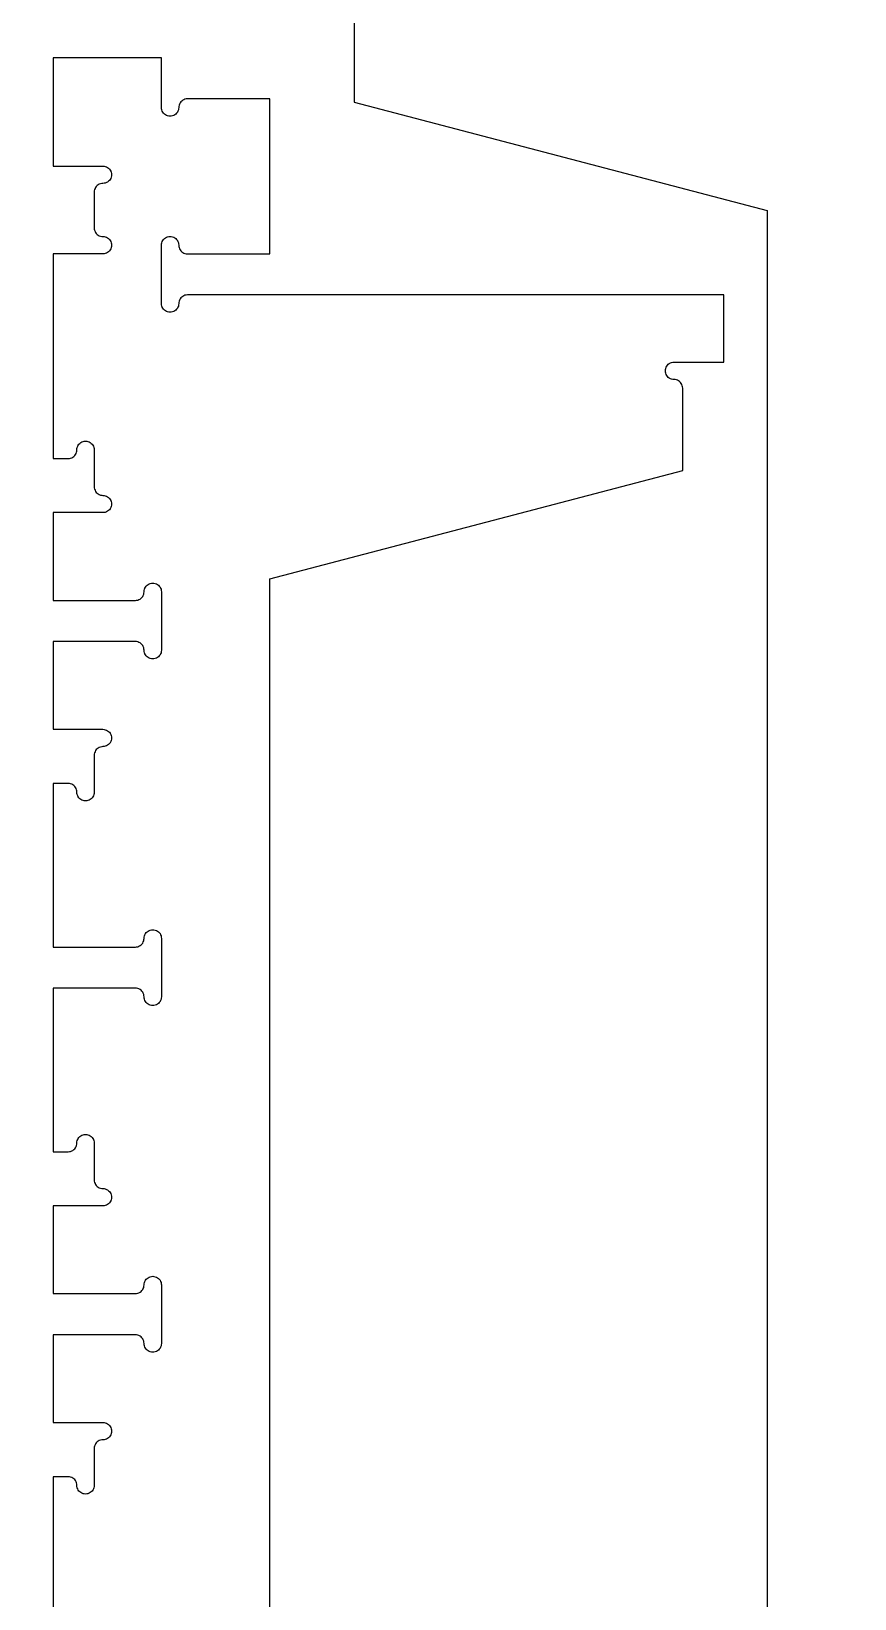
# Model space of a CAD drawing. Header units: inches. Extents: x 1367 to 1651, y -1653 to -1438.
# Drawn here: x 1542.55 to 1557.5, y -1604.54 to -1576.05 of the extents above; entities that cross this region are included whole.
import ezdxf

# ---------------------------------------------------------------- set-up
doc = ezdxf.new("R2010")
doc.units = ezdxf.units.IN
doc.header["$MEASUREMENT"] = 0
doc.linetypes.add('Solid', pattern=[0])
doc.layers.add('000_NOTES', color=6, linetype='Continuous')
doc.layers.add('CUT_THRU', color=7, linetype='Continuous')

msp = doc.modelspace()

# ---------------------------------------------------------------- linework, layer by layer
at = {"linetype": 'Solid', "lineweight": 5}
for points in [[(1548.416, -1575.843, 0), (1548.416, -1577.339, 0), (1555.916, -1579.307, 0), (1555.916, -1631.236, 0)], [(1546.881, -1637.929, 0), (1546.881, -1586, 0), (1554.381, -1584.032, 0), (1554.381, -1582.536, 0), (1554.379, -1582.513, 0), (1554.374, -1582.491, 0), (1554.366, -1582.47, 0), (1554.356, -1582.45, 0), (1554.342, -1582.432, 0), (1554.326, -1582.417, 0), (1554.308, -1582.403, 0), (1554.288, -1582.392, 0), (1554.267, -1582.384, 0), (1554.245, -1582.38, 0), (1554.223, -1582.378, 0), (1554.201, -1582.376, 0), (1554.179, -1582.372, 0), (1554.158, -1582.364, 0), (1554.138, -1582.353, 0), (1554.12, -1582.34, 0), (1554.104, -1582.324, 0), (1554.091, -1582.306, 0), (1554.08, -1582.286, 0), (1554.072, -1582.265, 0), (1554.067, -1582.243, 0), (1554.066, -1582.221, 0), (1554.067, -1582.198, 0), (1554.072, -1582.176, 0), (1554.08, -1582.155, 0), (1554.091, -1582.135, 0), (1554.104, -1582.117, 0), (1554.12, -1582.102, 0), (1554.138, -1582.088, 0), (1554.158, -1582.077, 0), (1554.179, -1582.069, 0), (1554.201, -1582.065, 0), (1554.223, -1582.063, 0), (1555.129, -1582.063, 0), (1555.129, -1580.843, 0), (1545.384, -1580.843, 0), (1545.362, -1580.844, 0), (1545.34, -1580.849, 0), (1545.319, -1580.857, 0), (1545.299, -1580.868, 0), (1545.281, -1580.881, 0), (1545.265, -1580.897, 0), (1545.252, -1580.915, 0), (1545.241, -1580.935, 0), (1545.233, -1580.956, 0), (1545.229, -1580.978, 0), (1545.227, -1581, 0), (1545.225, -1581.023, 0), (1545.221, -1581.044, 0), (1545.213, -1581.066, 0), (1545.202, -1581.085, 0), (1545.189, -1581.103, 0), (1545.173, -1581.119, 0), (1545.155, -1581.133, 0), (1545.135, -1581.143, 0), (1545.114, -1581.151, 0), (1545.092, -1581.156, 0), (1545.069, -1581.158, 0), (1545.047, -1581.156, 0), (1545.025, -1581.151, 0), (1545.004, -1581.143, 0), (1544.984, -1581.133, 0), (1544.966, -1581.119, 0), (1544.95, -1581.103, 0), (1544.937, -1581.085, 0), (1544.926, -1581.066, 0), (1544.918, -1581.044, 0), (1544.914, -1581.023, 0), (1544.912, -1581, 0), (1544.912, -1579.937, 0), (1544.914, -1579.915, 0), (1544.918, -1579.893, 0), (1544.926, -1579.872, 0), (1544.937, -1579.852, 0), (1544.95, -1579.834, 0), (1544.966, -1579.818, 0), (1544.984, -1579.805, 0), (1545.004, -1579.794, 0), (1545.025, -1579.786, 0), (1545.047, -1579.781, 0), (1545.069, -1579.78, 0), (1545.092, -1579.781, 0), (1545.114, -1579.786, 0), (1545.135, -1579.794, 0), (1545.155, -1579.805, 0), (1545.173, -1579.818, 0), (1545.189, -1579.834, 0), (1545.202, -1579.852, 0), (1545.213, -1579.872, 0), (1545.221, -1579.893, 0), (1545.225, -1579.915, 0), (1545.227, -1579.937, 0), (1545.229, -1579.96, 0), (1545.233, -1579.981, 0), (1545.241, -1580.003, 0), (1545.252, -1580.022, 0), (1545.265, -1580.04, 0), (1545.281, -1580.056, 0), (1545.299, -1580.07, 0), (1545.319, -1580.08, 0), (1545.34, -1580.088, 0), (1545.362, -1580.093, 0), (1545.384, -1580.095, 0), (1546.881, -1580.095, 0), (1546.881, -1577.28, 0), (1545.384, -1577.28, 0), (1545.362, -1577.281, 0), (1545.34, -1577.286, 0), (1545.319, -1577.294, 0), (1545.299, -1577.305, 0), (1545.281, -1577.318, 0), (1545.265, -1577.334, 0), (1545.252, -1577.352, 0), (1545.241, -1577.372, 0), (1545.233, -1577.393, 0), (1545.229, -1577.415, 0), (1545.227, -1577.437, 0), (1545.225, -1577.46, 0), (1545.221, -1577.481, 0), (1545.213, -1577.503, 0), (1545.202, -1577.522, 0), (1545.189, -1577.54, 0), (1545.173, -1577.556, 0), (1545.155, -1577.57, 0), (1545.135, -1577.58, 0), (1545.114, -1577.588, 0), (1545.092, -1577.593, 0), (1545.069, -1577.595, 0), (1545.047, -1577.593, 0), (1545.025, -1577.588, 0), (1545.004, -1577.58, 0), (1544.984, -1577.57, 0), (1544.966, -1577.556, 0), (1544.95, -1577.54, 0), (1544.937, -1577.522, 0), (1544.926, -1577.503, 0), (1544.918, -1577.481, 0), (1544.914, -1577.46, 0), (1544.912, -1577.437, 0), (1544.912, -1576.532, 0), (1542.944, -1576.532, 0), (1542.944, -1578.5, 0), (1543.849, -1578.5, 0), (1543.871, -1578.502, 0), (1543.893, -1578.506, 0), (1543.914, -1578.514, 0), (1543.934, -1578.525, 0), (1543.952, -1578.539, 0), (1543.968, -1578.554, 0), (1543.982, -1578.572, 0), (1543.992, -1578.592, 0), (1544, -1578.613, 0), (1544.005, -1578.635, 0), (1544.007, -1578.658, 0), (1544.005, -1578.68, 0), (1544, -1578.702, 0), (1543.992, -1578.723, 0), (1543.982, -1578.743, 0), (1543.968, -1578.761, 0), (1543.952, -1578.777, 0), (1543.934, -1578.79, 0), (1543.914, -1578.801, 0), (1543.893, -1578.809, 0), (1543.871, -1578.813, 0), (1543.849, -1578.815, 0), (1543.827, -1578.817, 0), (1543.805, -1578.821, 0), (1543.784, -1578.829, 0), (1543.764, -1578.84, 0), (1543.746, -1578.854, 0), (1543.73, -1578.869, 0), (1543.717, -1578.887, 0), (1543.706, -1578.907, 0), (1543.698, -1578.928, 0), (1543.693, -1578.95, 0), (1543.692, -1578.973, 0), (1543.692, -1579.622, 0), (1543.693, -1579.645, 0), (1543.698, -1579.667, 0), (1543.706, -1579.688, 0), (1543.717, -1579.707, 0), (1543.73, -1579.725, 0), (1543.746, -1579.741, 0), (1543.764, -1579.755, 0), (1543.784, -1579.765, 0), (1543.805, -1579.773, 0), (1543.827, -1579.778, 0), (1543.849, -1579.78, 0), (1543.871, -1579.781, 0), (1543.893, -1579.786, 0), (1543.914, -1579.794, 0), (1543.934, -1579.805, 0), (1543.952, -1579.818, 0), (1543.968, -1579.834, 0), (1543.982, -1579.852, 0), (1543.992, -1579.872, 0), (1544, -1579.893, 0), (1544.005, -1579.915, 0), (1544.007, -1579.937, 0), (1544.005, -1579.96, 0), (1544, -1579.981, 0), (1543.992, -1580.003, 0), (1543.982, -1580.022, 0), (1543.968, -1580.04, 0), (1543.952, -1580.056, 0), (1543.934, -1580.07, 0), (1543.914, -1580.08, 0), (1543.893, -1580.088, 0), (1543.871, -1580.093, 0), (1543.849, -1580.095, 0), (1542.944, -1580.095, 0), (1542.944, -1583.815, 0), (1543.219, -1583.815, 0), (1543.242, -1583.813, 0), (1543.263, -1583.809, 0), (1543.285, -1583.801, 0), (1543.304, -1583.79, 0), (1543.322, -1583.777, 0), (1543.338, -1583.761, 0), (1543.352, -1583.743, 0), (1543.362, -1583.723, 0), (1543.37, -1583.702, 0), (1543.375, -1583.68, 0), (1543.377, -1583.658, 0), (1543.378, -1583.635, 0), (1543.383, -1583.613, 0), (1543.391, -1583.592, 0), (1543.402, -1583.572, 0), (1543.415, -1583.554, 0), (1543.431, -1583.539, 0), (1543.449, -1583.525, 0), (1543.469, -1583.514, 0), (1543.49, -1583.506, 0), (1543.512, -1583.502, 0), (1543.534, -1583.5, 0), (1543.556, -1583.502, 0), (1543.578, -1583.506, 0), (1543.599, -1583.514, 0), (1543.619, -1583.525, 0), (1543.637, -1583.539, 0), (1543.653, -1583.554, 0), (1543.667, -1583.572, 0), (1543.677, -1583.592, 0), (1543.685, -1583.613, 0), (1543.69, -1583.635, 0), (1543.692, -1583.658, 0), (1543.692, -1584.327, 0), (1543.693, -1584.349, 0), (1543.698, -1584.371, 0), (1543.706, -1584.392, 0), (1543.717, -1584.412, 0), (1543.73, -1584.43, 0), (1543.746, -1584.446, 0), (1543.764, -1584.459, 0), (1543.784, -1584.47, 0), (1543.805, -1584.478, 0), (1543.827, -1584.483, 0), (1543.849, -1584.484, 0), (1543.871, -1584.486, 0), (1543.893, -1584.491, 0), (1543.914, -1584.499, 0), (1543.934, -1584.509, 0), (1543.952, -1584.523, 0), (1543.968, -1584.539, 0), (1543.982, -1584.557, 0), (1543.992, -1584.576, 0), (1544, -1584.597, 0), (1544.005, -1584.619, 0), (1544.007, -1584.642, 0), (1544.005, -1584.664, 0), (1544, -1584.686, 0), (1543.992, -1584.707, 0), (1543.982, -1584.727, 0), (1543.968, -1584.745, 0), (1543.952, -1584.761, 0), (1543.934, -1584.774, 0), (1543.914, -1584.785, 0), (1543.893, -1584.793, 0), (1543.871, -1584.798, 0), (1543.849, -1584.799, 0), (1542.944, -1584.799, 0), (1542.944, -1586.394, 0), (1544.44, -1586.394, 0), (1544.462, -1586.392, 0), (1544.484, -1586.387, 0), (1544.505, -1586.38, 0), (1544.525, -1586.369, 0), (1544.543, -1586.355, 0), (1544.559, -1586.339, 0), (1544.572, -1586.321, 0), (1544.583, -1586.302, 0), (1544.591, -1586.281, 0), (1544.595, -1586.259, 0), (1544.597, -1586.236, 0), (1544.599, -1586.214, 0), (1544.603, -1586.192, 0), (1544.611, -1586.171, 0), (1544.622, -1586.151, 0), (1544.636, -1586.133, 0), (1544.651, -1586.117, 0), (1544.669, -1586.104, 0), (1544.689, -1586.093, 0), (1544.71, -1586.085, 0), (1544.732, -1586.08, 0), (1544.755, -1586.079, 0), (1544.777, -1586.08, 0), (1544.799, -1586.085, 0), (1544.82, -1586.093, 0), (1544.84, -1586.104, 0), (1544.858, -1586.117, 0), (1544.874, -1586.133, 0), (1544.887, -1586.151, 0), (1544.898, -1586.171, 0), (1544.906, -1586.192, 0), (1544.91, -1586.214, 0), (1544.912, -1586.236, 0), (1544.912, -1587.299, 0), (1544.91, -1587.322, 0), (1544.906, -1587.344, 0), (1544.898, -1587.365, 0), (1544.887, -1587.384, 0), (1544.874, -1587.402, 0), (1544.858, -1587.418, 0), (1544.84, -1587.432, 0), (1544.82, -1587.443, 0), (1544.799, -1587.45, 0), (1544.777, -1587.455, 0), (1544.755, -1587.457, 0), (1544.732, -1587.455, 0), (1544.71, -1587.45, 0), (1544.689, -1587.443, 0), (1544.669, -1587.432, 0), (1544.651, -1587.418, 0), (1544.636, -1587.402, 0), (1544.622, -1587.384, 0), (1544.611, -1587.365, 0), (1544.603, -1587.344, 0), (1544.599, -1587.322, 0), (1544.597, -1587.299, 0), (1544.595, -1587.277, 0), (1544.591, -1587.255, 0), (1544.583, -1587.234, 0), (1544.572, -1587.214, 0), (1544.559, -1587.196, 0), (1544.543, -1587.18, 0), (1544.525, -1587.167, 0), (1544.505, -1587.156, 0), (1544.484, -1587.148, 0), (1544.462, -1587.143, 0), (1544.44, -1587.142, 0), (1542.944, -1587.142, 0), (1542.944, -1588.736, 0), (1543.849, -1588.736, 0), (1543.871, -1588.738, 0), (1543.893, -1588.743, 0), (1543.914, -1588.751, 0), (1543.934, -1588.761, 0), (1543.952, -1588.775, 0), (1543.968, -1588.791, 0), (1543.982, -1588.809, 0), (1543.992, -1588.828, 0), (1544, -1588.849, 0), (1544.005, -1588.871, 0), (1544.007, -1588.894, 0), (1544.005, -1588.916, 0), (1544, -1588.938, 0), (1543.992, -1588.959, 0), (1543.982, -1588.979, 0), (1543.968, -1588.997, 0), (1543.952, -1589.013, 0), (1543.934, -1589.026, 0), (1543.914, -1589.037, 0), (1543.893, -1589.045, 0), (1543.871, -1589.05, 0), (1543.849, -1589.051, 0), (1543.827, -1589.053, 0), (1543.805, -1589.058, 0), (1543.784, -1589.066, 0), (1543.764, -1589.076, 0), (1543.746, -1589.09, 0), (1543.73, -1589.106, 0), (1543.717, -1589.124, 0), (1543.706, -1589.143, 0), (1543.698, -1589.164, 0), (1543.693, -1589.186, 0), (1543.692, -1589.209, 0), (1543.692, -1589.878, 0), (1543.69, -1589.9, 0), (1543.685, -1589.922, 0), (1543.677, -1589.943, 0), (1543.667, -1589.963, 0), (1543.653, -1589.981, 0), (1543.637, -1589.997, 0), (1543.619, -1590.011, 0), (1543.599, -1590.021, 0), (1543.578, -1590.029, 0), (1543.556, -1590.034, 0), (1543.534, -1590.036, 0), (1543.512, -1590.034, 0), (1543.49, -1590.029, 0), (1543.469, -1590.021, 0), (1543.449, -1590.011, 0), (1543.431, -1589.997, 0), (1543.415, -1589.981, 0), (1543.402, -1589.963, 0), (1543.391, -1589.943, 0), (1543.383, -1589.922, 0), (1543.378, -1589.9, 0), (1543.377, -1589.878, 0), (1543.375, -1589.856, 0), (1543.37, -1589.834, 0), (1543.362, -1589.813, 0), (1543.352, -1589.793, 0), (1543.338, -1589.775, 0), (1543.322, -1589.759, 0), (1543.304, -1589.746, 0), (1543.285, -1589.735, 0), (1543.263, -1589.727, 0), (1543.242, -1589.722, 0), (1543.219, -1589.721, 0), (1542.944, -1589.721, 0), (1542.944, -1592.693, 0), (1544.44, -1592.693, 0), (1544.462, -1592.691, 0), (1544.484, -1592.687, 0), (1544.505, -1592.679, 0), (1544.525, -1592.668, 0), (1544.543, -1592.655, 0), (1544.559, -1592.639, 0), (1544.572, -1592.621, 0), (1544.583, -1592.601, 0), (1544.591, -1592.58, 0), (1544.595, -1592.558, 0), (1544.597, -1592.536, 0), (1544.599, -1592.513, 0), (1544.603, -1592.491, 0), (1544.611, -1592.47, 0), (1544.622, -1592.45, 0), (1544.636, -1592.432, 0), (1544.651, -1592.417, 0), (1544.669, -1592.403, 0), (1544.689, -1592.392, 0), (1544.71, -1592.384, 0), (1544.732, -1592.38, 0), (1544.755, -1592.378, 0), (1544.777, -1592.38, 0), (1544.799, -1592.384, 0), (1544.82, -1592.392, 0), (1544.84, -1592.403, 0), (1544.858, -1592.417, 0), (1544.874, -1592.432, 0), (1544.887, -1592.45, 0), (1544.898, -1592.47, 0), (1544.906, -1592.491, 0), (1544.91, -1592.513, 0), (1544.912, -1592.536, 0), (1544.912, -1593.599, 0), (1544.91, -1593.621, 0), (1544.906, -1593.643, 0), (1544.898, -1593.664, 0), (1544.887, -1593.684, 0), (1544.874, -1593.702, 0), (1544.858, -1593.718, 0), (1544.84, -1593.731, 0), (1544.82, -1593.742, 0), (1544.799, -1593.75, 0), (1544.777, -1593.754, 0), (1544.755, -1593.756, 0), (1544.732, -1593.754, 0), (1544.71, -1593.75, 0), (1544.689, -1593.742, 0), (1544.669, -1593.731, 0), (1544.651, -1593.718, 0), (1544.636, -1593.702, 0), (1544.622, -1593.684, 0), (1544.611, -1593.664, 0), (1544.603, -1593.643, 0), (1544.599, -1593.621, 0), (1544.597, -1593.599, 0), (1544.595, -1593.576, 0), (1544.591, -1593.554, 0), (1544.583, -1593.533, 0), (1544.572, -1593.513, 0), (1544.559, -1593.495, 0), (1544.543, -1593.48, 0), (1544.525, -1593.466, 0), (1544.505, -1593.455, 0), (1544.484, -1593.447, 0), (1544.462, -1593.443, 0), (1544.44, -1593.441, 0), (1542.944, -1593.441, 0), (1542.944, -1596.413, 0), (1543.219, -1596.413, 0), (1543.242, -1596.412, 0), (1543.263, -1596.407, 0), (1543.285, -1596.399, 0), (1543.304, -1596.388, 0), (1543.322, -1596.375, 0), (1543.338, -1596.359, 0), (1543.352, -1596.341, 0), (1543.362, -1596.321, 0), (1543.37, -1596.3, 0), (1543.375, -1596.278, 0), (1543.377, -1596.256, 0), (1543.378, -1596.234, 0), (1543.383, -1596.212, 0), (1543.391, -1596.191, 0), (1543.402, -1596.171, 0), (1543.415, -1596.153, 0), (1543.431, -1596.137, 0), (1543.449, -1596.124, 0), (1543.469, -1596.113, 0), (1543.49, -1596.105, 0), (1543.512, -1596.1, 0), (1543.534, -1596.099, 0), (1543.556, -1596.1, 0), (1543.578, -1596.105, 0), (1543.599, -1596.113, 0), (1543.619, -1596.124, 0), (1543.637, -1596.137, 0), (1543.653, -1596.153, 0), (1543.667, -1596.171, 0), (1543.677, -1596.191, 0), (1543.685, -1596.212, 0), (1543.69, -1596.234, 0), (1543.692, -1596.256, 0), (1543.692, -1596.925, 0), (1543.693, -1596.948, 0), (1543.698, -1596.97, 0), (1543.706, -1596.991, 0), (1543.717, -1597.01, 0), (1543.73, -1597.028, 0), (1543.746, -1597.044, 0), (1543.764, -1597.058, 0), (1543.784, -1597.069, 0), (1543.805, -1597.076, 0), (1543.827, -1597.081, 0), (1543.849, -1597.083, 0), (1543.871, -1597.084, 0), (1543.893, -1597.089, 0), (1543.914, -1597.097, 0), (1543.934, -1597.108, 0), (1543.952, -1597.121, 0), (1543.968, -1597.137, 0), (1543.982, -1597.155, 0), (1543.992, -1597.175, 0), (1544, -1597.196, 0), (1544.005, -1597.218, 0), (1544.007, -1597.24, 0), (1544.005, -1597.263, 0), (1544, -1597.285, 0), (1543.992, -1597.306, 0), (1543.982, -1597.325, 0), (1543.968, -1597.343, 0), (1543.952, -1597.359, 0), (1543.934, -1597.373, 0), (1543.914, -1597.383, 0), (1543.893, -1597.391, 0), (1543.871, -1597.396, 0), (1543.849, -1597.398, 0), (1542.944, -1597.398, 0), (1542.944, -1598.992, 0), (1544.44, -1598.992, 0), (1544.462, -1598.991, 0), (1544.484, -1598.986, 0), (1544.505, -1598.978, 0), (1544.525, -1598.967, 0), (1544.543, -1598.954, 0), (1544.559, -1598.938, 0), (1544.572, -1598.92, 0), (1544.583, -1598.9, 0), (1544.591, -1598.879, 0), (1544.595, -1598.857, 0), (1544.597, -1598.835, 0), (1544.599, -1598.812, 0), (1544.603, -1598.79, 0), (1544.611, -1598.769, 0), (1544.622, -1598.75, 0), (1544.636, -1598.732, 0), (1544.651, -1598.716, 0), (1544.669, -1598.702, 0), (1544.689, -1598.691, 0), (1544.71, -1598.684, 0), (1544.732, -1598.679, 0), (1544.755, -1598.677, 0), (1544.777, -1598.679, 0), (1544.799, -1598.684, 0), (1544.82, -1598.691, 0), (1544.84, -1598.702, 0), (1544.858, -1598.716, 0), (1544.874, -1598.732, 0), (1544.887, -1598.75, 0), (1544.898, -1598.769, 0), (1544.906, -1598.79, 0), (1544.91, -1598.812, 0), (1544.912, -1598.835, 0), (1544.912, -1599.898, 0), (1544.91, -1599.92, 0), (1544.906, -1599.942, 0), (1544.898, -1599.963, 0), (1544.887, -1599.983, 0), (1544.874, -1600.001, 0), (1544.858, -1600.017, 0), (1544.84, -1600.03, 0), (1544.82, -1600.041, 0), (1544.799, -1600.049, 0), (1544.777, -1600.054, 0), (1544.755, -1600.055, 0), (1544.732, -1600.054, 0), (1544.71, -1600.049, 0), (1544.689, -1600.041, 0), (1544.669, -1600.03, 0), (1544.651, -1600.017, 0), (1544.636, -1600.001, 0), (1544.622, -1599.983, 0), (1544.611, -1599.963, 0), (1544.603, -1599.942, 0), (1544.599, -1599.92, 0), (1544.597, -1599.898, 0), (1544.595, -1599.875, 0), (1544.591, -1599.853, 0), (1544.583, -1599.832, 0), (1544.572, -1599.813, 0), (1544.559, -1599.795, 0), (1544.543, -1599.779, 0), (1544.525, -1599.765, 0), (1544.505, -1599.754, 0), (1544.484, -1599.747, 0), (1544.462, -1599.742, 0), (1544.44, -1599.74, 0), (1542.944, -1599.74, 0), (1542.944, -1601.335, 0), (1543.849, -1601.335, 0), (1543.871, -1601.336, 0), (1543.893, -1601.341, 0), (1543.914, -1601.349, 0), (1543.934, -1601.36, 0), (1543.952, -1601.373, 0), (1543.968, -1601.389, 0), (1543.982, -1601.407, 0), (1543.992, -1601.427, 0), (1544, -1601.448, 0), (1544.005, -1601.47, 0), (1544.007, -1601.492, 0), (1544.005, -1601.515, 0), (1544, -1601.537, 0), (1543.992, -1601.558, 0), (1543.982, -1601.577, 0), (1543.968, -1601.595, 0), (1543.952, -1601.611, 0), (1543.934, -1601.625, 0), (1543.914, -1601.635, 0), (1543.893, -1601.643, 0), (1543.871, -1601.648, 0), (1543.849, -1601.65, 0), (1543.827, -1601.651, 0), (1543.805, -1601.656, 0), (1543.784, -1601.664, 0), (1543.764, -1601.675, 0), (1543.746, -1601.688, 0), (1543.73, -1601.704, 0), (1543.717, -1601.722, 0), (1543.706, -1601.742, 0), (1543.698, -1601.763, 0), (1543.693, -1601.785, 0), (1543.692, -1601.807, 0), (1543.692, -1602.476, 0), (1543.69, -1602.499, 0), (1543.685, -1602.521, 0), (1543.677, -1602.542, 0), (1543.667, -1602.562, 0), (1543.653, -1602.58, 0), (1543.637, -1602.595, 0), (1543.619, -1602.609, 0), (1543.599, -1602.62, 0), (1543.578, -1602.628, 0), (1543.556, -1602.632, 0), (1543.534, -1602.634, 0), (1543.512, -1602.632, 0), (1543.49, -1602.628, 0), (1543.469, -1602.62, 0), (1543.449, -1602.609, 0), (1543.431, -1602.595, 0), (1543.415, -1602.58, 0), (1543.402, -1602.562, 0), (1543.391, -1602.542, 0), (1543.383, -1602.521, 0), (1543.378, -1602.499, 0), (1543.377, -1602.476, 0), (1543.375, -1602.454, 0), (1543.37, -1602.432, 0), (1543.362, -1602.411, 0), (1543.352, -1602.391, 0), (1543.338, -1602.373, 0), (1543.322, -1602.357, 0), (1543.304, -1602.344, 0), (1543.285, -1602.333, 0), (1543.263, -1602.325, 0), (1543.242, -1602.321, 0), (1543.219, -1602.319, 0), (1542.944, -1602.319, 0), (1542.944, -1605.291, 0)]]:
    msp.add_polyline3d(points, dxfattribs=at)
at = {"layer": 'CUT_THRU'}
for points in [[(1548.416, -1575.843), (1548.416, -1577.339), (1555.916, -1579.307), (1555.916, -1631.236)], [(1546.881, -1637.929), (1546.881, -1586), (1554.381, -1584.032), (1554.381, -1582.536), (1554.379, -1582.513), (1554.374, -1582.491), (1554.366, -1582.47), (1554.356, -1582.45), (1554.342, -1582.432), (1554.326, -1582.417), (1554.308, -1582.403), (1554.288, -1582.392), (1554.267, -1582.384), (1554.245, -1582.38), (1554.223, -1582.378), (1554.201, -1582.376), (1554.179, -1582.372), (1554.158, -1582.364), (1554.138, -1582.353), (1554.12, -1582.34), (1554.104, -1582.324), (1554.091, -1582.306), (1554.08, -1582.286), (1554.072, -1582.265), (1554.067, -1582.243), (1554.066, -1582.221), (1554.067, -1582.198), (1554.072, -1582.176), (1554.08, -1582.155), (1554.091, -1582.135), (1554.104, -1582.117), (1554.12, -1582.102), (1554.138, -1582.088), (1554.158, -1582.077), (1554.179, -1582.069), (1554.201, -1582.065), (1554.223, -1582.063), (1555.129, -1582.063), (1555.129, -1580.843), (1545.384, -1580.843), (1545.362, -1580.844), (1545.34, -1580.849), (1545.319, -1580.857), (1545.299, -1580.868), (1545.281, -1580.881), (1545.265, -1580.897), (1545.252, -1580.915), (1545.241, -1580.935), (1545.233, -1580.956), (1545.229, -1580.978), (1545.227, -1581), (1545.225, -1581.023), (1545.221, -1581.044), (1545.213, -1581.066), (1545.202, -1581.085), (1545.189, -1581.103), (1545.173, -1581.119), (1545.155, -1581.133), (1545.135, -1581.143), (1545.114, -1581.151), (1545.092, -1581.156), (1545.069, -1581.158), (1545.047, -1581.156), (1545.025, -1581.151), (1545.004, -1581.143), (1544.984, -1581.133), (1544.966, -1581.119), (1544.95, -1581.103), (1544.937, -1581.085), (1544.926, -1581.066), (1544.918, -1581.044), (1544.914, -1581.023), (1544.912, -1581), (1544.912, -1579.937), (1544.914, -1579.915), (1544.918, -1579.893), (1544.926, -1579.872), (1544.937, -1579.852), (1544.95, -1579.834), (1544.966, -1579.818), (1544.984, -1579.805), (1545.004, -1579.794), (1545.025, -1579.786), (1545.047, -1579.781), (1545.069, -1579.78), (1545.092, -1579.781), (1545.114, -1579.786), (1545.135, -1579.794), (1545.155, -1579.805), (1545.173, -1579.818), (1545.189, -1579.834), (1545.202, -1579.852), (1545.213, -1579.872), (1545.221, -1579.893), (1545.225, -1579.915), (1545.227, -1579.937), (1545.229, -1579.96), (1545.233, -1579.981), (1545.241, -1580.003), (1545.252, -1580.022), (1545.265, -1580.04), (1545.281, -1580.056), (1545.299, -1580.07), (1545.319, -1580.08), (1545.34, -1580.088), (1545.362, -1580.093), (1545.384, -1580.095), (1546.881, -1580.095), (1546.881, -1577.28), (1545.384, -1577.28), (1545.362, -1577.281), (1545.34, -1577.286), (1545.319, -1577.294), (1545.299, -1577.305), (1545.281, -1577.318), (1545.265, -1577.334), (1545.252, -1577.352), (1545.241, -1577.372), (1545.233, -1577.393), (1545.229, -1577.415), (1545.227, -1577.437), (1545.225, -1577.46), (1545.221, -1577.481), (1545.213, -1577.503), (1545.202, -1577.522), (1545.189, -1577.54), (1545.173, -1577.556), (1545.155, -1577.57), (1545.135, -1577.58), (1545.114, -1577.588), (1545.092, -1577.593), (1545.069, -1577.595), (1545.047, -1577.593), (1545.025, -1577.588), (1545.004, -1577.58), (1544.984, -1577.57), (1544.966, -1577.556), (1544.95, -1577.54), (1544.937, -1577.522), (1544.926, -1577.503), (1544.918, -1577.481), (1544.914, -1577.46), (1544.912, -1577.437), (1544.912, -1576.532), (1542.944, -1576.532), (1542.944, -1578.5), (1543.849, -1578.5), (1543.871, -1578.502), (1543.893, -1578.506), (1543.914, -1578.514), (1543.934, -1578.525), (1543.952, -1578.539), (1543.968, -1578.554), (1543.982, -1578.572), (1543.992, -1578.592), (1544, -1578.613), (1544.005, -1578.635), (1544.007, -1578.658), (1544.005, -1578.68), (1544, -1578.702), (1543.992, -1578.723), (1543.982, -1578.743), (1543.968, -1578.761), (1543.952, -1578.777), (1543.934, -1578.79), (1543.914, -1578.801), (1543.893, -1578.809), (1543.871, -1578.813), (1543.849, -1578.815), (1543.827, -1578.817), (1543.805, -1578.821), (1543.784, -1578.829), (1543.764, -1578.84), (1543.746, -1578.854), (1543.73, -1578.869), (1543.717, -1578.887), (1543.706, -1578.907), (1543.698, -1578.928), (1543.693, -1578.95), (1543.692, -1578.973), (1543.692, -1579.622), (1543.693, -1579.645), (1543.698, -1579.667), (1543.706, -1579.688), (1543.717, -1579.707), (1543.73, -1579.725), (1543.746, -1579.741), (1543.764, -1579.755), (1543.784, -1579.765), (1543.805, -1579.773), (1543.827, -1579.778), (1543.849, -1579.78), (1543.871, -1579.781), (1543.893, -1579.786), (1543.914, -1579.794), (1543.934, -1579.805), (1543.952, -1579.818), (1543.968, -1579.834), (1543.982, -1579.852), (1543.992, -1579.872), (1544, -1579.893), (1544.005, -1579.915), (1544.007, -1579.937), (1544.005, -1579.96), (1544, -1579.981), (1543.992, -1580.003), (1543.982, -1580.022), (1543.968, -1580.04), (1543.952, -1580.056), (1543.934, -1580.07), (1543.914, -1580.08), (1543.893, -1580.088), (1543.871, -1580.093), (1543.849, -1580.095), (1542.944, -1580.095), (1542.944, -1583.815), (1543.219, -1583.815), (1543.242, -1583.813), (1543.263, -1583.809), (1543.285, -1583.801), (1543.304, -1583.79), (1543.322, -1583.777), (1543.338, -1583.761), (1543.352, -1583.743), (1543.362, -1583.723), (1543.37, -1583.702), (1543.375, -1583.68), (1543.377, -1583.658), (1543.378, -1583.635), (1543.383, -1583.613), (1543.391, -1583.592), (1543.402, -1583.572), (1543.415, -1583.554), (1543.431, -1583.539), (1543.449, -1583.525), (1543.469, -1583.514), (1543.49, -1583.506), (1543.512, -1583.502), (1543.534, -1583.5), (1543.556, -1583.502), (1543.578, -1583.506), (1543.599, -1583.514), (1543.619, -1583.525), (1543.637, -1583.539), (1543.653, -1583.554), (1543.667, -1583.572), (1543.677, -1583.592), (1543.685, -1583.613), (1543.69, -1583.635), (1543.692, -1583.658), (1543.692, -1584.327), (1543.693, -1584.349), (1543.698, -1584.371), (1543.706, -1584.392), (1543.717, -1584.412), (1543.73, -1584.43), (1543.746, -1584.446), (1543.764, -1584.459), (1543.784, -1584.47), (1543.805, -1584.478), (1543.827, -1584.483), (1543.849, -1584.484), (1543.871, -1584.486), (1543.893, -1584.491), (1543.914, -1584.499), (1543.934, -1584.509), (1543.952, -1584.523), (1543.968, -1584.539), (1543.982, -1584.557), (1543.992, -1584.576), (1544, -1584.597), (1544.005, -1584.619), (1544.007, -1584.642), (1544.005, -1584.664), (1544, -1584.686), (1543.992, -1584.707), (1543.982, -1584.727), (1543.968, -1584.745), (1543.952, -1584.761), (1543.934, -1584.774), (1543.914, -1584.785), (1543.893, -1584.793), (1543.871, -1584.798), (1543.849, -1584.799), (1542.944, -1584.799), (1542.944, -1586.394), (1544.44, -1586.394), (1544.462, -1586.392), (1544.484, -1586.387), (1544.505, -1586.38), (1544.525, -1586.369), (1544.543, -1586.355), (1544.559, -1586.339), (1544.572, -1586.321), (1544.583, -1586.302), (1544.591, -1586.281), (1544.595, -1586.259), (1544.597, -1586.236), (1544.599, -1586.214), (1544.603, -1586.192), (1544.611, -1586.171), (1544.622, -1586.151), (1544.636, -1586.133), (1544.651, -1586.117), (1544.669, -1586.104), (1544.689, -1586.093), (1544.71, -1586.085), (1544.732, -1586.08), (1544.755, -1586.079), (1544.777, -1586.08), (1544.799, -1586.085), (1544.82, -1586.093), (1544.84, -1586.104), (1544.858, -1586.117), (1544.874, -1586.133), (1544.887, -1586.151), (1544.898, -1586.171), (1544.906, -1586.192), (1544.91, -1586.214), (1544.912, -1586.236), (1544.912, -1587.299), (1544.91, -1587.322), (1544.906, -1587.344), (1544.898, -1587.365), (1544.887, -1587.384), (1544.874, -1587.402), (1544.858, -1587.418), (1544.84, -1587.432), (1544.82, -1587.443), (1544.799, -1587.45), (1544.777, -1587.455), (1544.755, -1587.457), (1544.732, -1587.455), (1544.71, -1587.45), (1544.689, -1587.443), (1544.669, -1587.432), (1544.651, -1587.418), (1544.636, -1587.402), (1544.622, -1587.384), (1544.611, -1587.365), (1544.603, -1587.344), (1544.599, -1587.322), (1544.597, -1587.299), (1544.595, -1587.277), (1544.591, -1587.255), (1544.583, -1587.234), (1544.572, -1587.214), (1544.559, -1587.196), (1544.543, -1587.18), (1544.525, -1587.167), (1544.505, -1587.156), (1544.484, -1587.148), (1544.462, -1587.143), (1544.44, -1587.142), (1542.944, -1587.142), (1542.944, -1588.736), (1543.849, -1588.736), (1543.871, -1588.738), (1543.893, -1588.743), (1543.914, -1588.751), (1543.934, -1588.761), (1543.952, -1588.775), (1543.968, -1588.791), (1543.982, -1588.809), (1543.992, -1588.828), (1544, -1588.849), (1544.005, -1588.871), (1544.007, -1588.894), (1544.005, -1588.916), (1544, -1588.938), (1543.992, -1588.959), (1543.982, -1588.979), (1543.968, -1588.997), (1543.952, -1589.013), (1543.934, -1589.026), (1543.914, -1589.037), (1543.893, -1589.045), (1543.871, -1589.05), (1543.849, -1589.051), (1543.827, -1589.053), (1543.805, -1589.058), (1543.784, -1589.066), (1543.764, -1589.076), (1543.746, -1589.09), (1543.73, -1589.106), (1543.717, -1589.124), (1543.706, -1589.143), (1543.698, -1589.164), (1543.693, -1589.186), (1543.692, -1589.209), (1543.692, -1589.878), (1543.69, -1589.9), (1543.685, -1589.922), (1543.677, -1589.943), (1543.667, -1589.963), (1543.653, -1589.981), (1543.637, -1589.997), (1543.619, -1590.011), (1543.599, -1590.021), (1543.578, -1590.029), (1543.556, -1590.034), (1543.534, -1590.036), (1543.512, -1590.034), (1543.49, -1590.029), (1543.469, -1590.021), (1543.449, -1590.011), (1543.431, -1589.997), (1543.415, -1589.981), (1543.402, -1589.963), (1543.391, -1589.943), (1543.383, -1589.922), (1543.378, -1589.9), (1543.377, -1589.878), (1543.375, -1589.856), (1543.37, -1589.834), (1543.362, -1589.813), (1543.352, -1589.793), (1543.338, -1589.775), (1543.322, -1589.759), (1543.304, -1589.746), (1543.285, -1589.735), (1543.263, -1589.727), (1543.242, -1589.722), (1543.219, -1589.721), (1542.944, -1589.721), (1542.944, -1592.693), (1544.44, -1592.693), (1544.462, -1592.691), (1544.484, -1592.687), (1544.505, -1592.679), (1544.525, -1592.668), (1544.543, -1592.655), (1544.559, -1592.639), (1544.572, -1592.621), (1544.583, -1592.601), (1544.591, -1592.58), (1544.595, -1592.558), (1544.597, -1592.536), (1544.599, -1592.513), (1544.603, -1592.491), (1544.611, -1592.47), (1544.622, -1592.45), (1544.636, -1592.432), (1544.651, -1592.417), (1544.669, -1592.403), (1544.689, -1592.392), (1544.71, -1592.384), (1544.732, -1592.38), (1544.755, -1592.378), (1544.777, -1592.38), (1544.799, -1592.384), (1544.82, -1592.392), (1544.84, -1592.403), (1544.858, -1592.417), (1544.874, -1592.432), (1544.887, -1592.45), (1544.898, -1592.47), (1544.906, -1592.491), (1544.91, -1592.513), (1544.912, -1592.536), (1544.912, -1593.599), (1544.91, -1593.621), (1544.906, -1593.643), (1544.898, -1593.664), (1544.887, -1593.684), (1544.874, -1593.702), (1544.858, -1593.718), (1544.84, -1593.731), (1544.82, -1593.742), (1544.799, -1593.75), (1544.777, -1593.754), (1544.755, -1593.756), (1544.732, -1593.754), (1544.71, -1593.75), (1544.689, -1593.742), (1544.669, -1593.731), (1544.651, -1593.718), (1544.636, -1593.702), (1544.622, -1593.684), (1544.611, -1593.664), (1544.603, -1593.643), (1544.599, -1593.621), (1544.597, -1593.599), (1544.595, -1593.576), (1544.591, -1593.554), (1544.583, -1593.533), (1544.572, -1593.513), (1544.559, -1593.495), (1544.543, -1593.48), (1544.525, -1593.466), (1544.505, -1593.455), (1544.484, -1593.447), (1544.462, -1593.443), (1544.44, -1593.441), (1542.944, -1593.441), (1542.944, -1596.413), (1543.219, -1596.413), (1543.242, -1596.412), (1543.263, -1596.407), (1543.285, -1596.399), (1543.304, -1596.388), (1543.322, -1596.375), (1543.338, -1596.359), (1543.352, -1596.341), (1543.362, -1596.321), (1543.37, -1596.3), (1543.375, -1596.278), (1543.377, -1596.256), (1543.378, -1596.234), (1543.383, -1596.212), (1543.391, -1596.191), (1543.402, -1596.171), (1543.415, -1596.153), (1543.431, -1596.137), (1543.449, -1596.124), (1543.469, -1596.113), (1543.49, -1596.105), (1543.512, -1596.1), (1543.534, -1596.099), (1543.556, -1596.1), (1543.578, -1596.105), (1543.599, -1596.113), (1543.619, -1596.124), (1543.637, -1596.137), (1543.653, -1596.153), (1543.667, -1596.171), (1543.677, -1596.191), (1543.685, -1596.212), (1543.69, -1596.234), (1543.692, -1596.256), (1543.692, -1596.925), (1543.693, -1596.948), (1543.698, -1596.97), (1543.706, -1596.991), (1543.717, -1597.01), (1543.73, -1597.028), (1543.746, -1597.044), (1543.764, -1597.058), (1543.784, -1597.069), (1543.805, -1597.076), (1543.827, -1597.081), (1543.849, -1597.083), (1543.871, -1597.084), (1543.893, -1597.089), (1543.914, -1597.097), (1543.934, -1597.108), (1543.952, -1597.121), (1543.968, -1597.137), (1543.982, -1597.155), (1543.992, -1597.175), (1544, -1597.196), (1544.005, -1597.218), (1544.007, -1597.24), (1544.005, -1597.263), (1544, -1597.285), (1543.992, -1597.306), (1543.982, -1597.325), (1543.968, -1597.343), (1543.952, -1597.359), (1543.934, -1597.373), (1543.914, -1597.383), (1543.893, -1597.391), (1543.871, -1597.396), (1543.849, -1597.398), (1542.944, -1597.398), (1542.944, -1598.992), (1544.44, -1598.992), (1544.462, -1598.991), (1544.484, -1598.986), (1544.505, -1598.978), (1544.525, -1598.967), (1544.543, -1598.954), (1544.559, -1598.938), (1544.572, -1598.92), (1544.583, -1598.9), (1544.591, -1598.879), (1544.595, -1598.857), (1544.597, -1598.835), (1544.599, -1598.812), (1544.603, -1598.79), (1544.611, -1598.769), (1544.622, -1598.75), (1544.636, -1598.732), (1544.651, -1598.716), (1544.669, -1598.702), (1544.689, -1598.691), (1544.71, -1598.684), (1544.732, -1598.679), (1544.755, -1598.677), (1544.777, -1598.679), (1544.799, -1598.684), (1544.82, -1598.691), (1544.84, -1598.702), (1544.858, -1598.716), (1544.874, -1598.732), (1544.887, -1598.75), (1544.898, -1598.769), (1544.906, -1598.79), (1544.91, -1598.812), (1544.912, -1598.835), (1544.912, -1599.898), (1544.91, -1599.92), (1544.906, -1599.942), (1544.898, -1599.963), (1544.887, -1599.983), (1544.874, -1600.001), (1544.858, -1600.017), (1544.84, -1600.03), (1544.82, -1600.041), (1544.799, -1600.049), (1544.777, -1600.054), (1544.755, -1600.055), (1544.732, -1600.054), (1544.71, -1600.049), (1544.689, -1600.041), (1544.669, -1600.03), (1544.651, -1600.017), (1544.636, -1600.001), (1544.622, -1599.983), (1544.611, -1599.963), (1544.603, -1599.942), (1544.599, -1599.92), (1544.597, -1599.898), (1544.595, -1599.875), (1544.591, -1599.853), (1544.583, -1599.832), (1544.572, -1599.813), (1544.559, -1599.795), (1544.543, -1599.779), (1544.525, -1599.765), (1544.505, -1599.754), (1544.484, -1599.747), (1544.462, -1599.742), (1544.44, -1599.74), (1542.944, -1599.74), (1542.944, -1601.335), (1543.849, -1601.335), (1543.871, -1601.336), (1543.893, -1601.341), (1543.914, -1601.349), (1543.934, -1601.36), (1543.952, -1601.373), (1543.968, -1601.389), (1543.982, -1601.407), (1543.992, -1601.427), (1544, -1601.448), (1544.005, -1601.47), (1544.007, -1601.492), (1544.005, -1601.515), (1544, -1601.537), (1543.992, -1601.558), (1543.982, -1601.577), (1543.968, -1601.595), (1543.952, -1601.611), (1543.934, -1601.625), (1543.914, -1601.635), (1543.893, -1601.643), (1543.871, -1601.648), (1543.849, -1601.65), (1543.827, -1601.651), (1543.805, -1601.656), (1543.784, -1601.664), (1543.764, -1601.675), (1543.746, -1601.688), (1543.73, -1601.704), (1543.717, -1601.722), (1543.706, -1601.742), (1543.698, -1601.763), (1543.693, -1601.785), (1543.692, -1601.807), (1543.692, -1602.476), (1543.69, -1602.499), (1543.685, -1602.521), (1543.677, -1602.542), (1543.667, -1602.562), (1543.653, -1602.58), (1543.637, -1602.595), (1543.619, -1602.609), (1543.599, -1602.62), (1543.578, -1602.628), (1543.556, -1602.632), (1543.534, -1602.634), (1543.512, -1602.632), (1543.49, -1602.628), (1543.469, -1602.62), (1543.449, -1602.609), (1543.431, -1602.595), (1543.415, -1602.58), (1543.402, -1602.562), (1543.391, -1602.542), (1543.383, -1602.521), (1543.378, -1602.499), (1543.377, -1602.476), (1543.375, -1602.454), (1543.37, -1602.432), (1543.362, -1602.411), (1543.352, -1602.391), (1543.338, -1602.373), (1543.322, -1602.357), (1543.304, -1602.344), (1543.285, -1602.333), (1543.263, -1602.325), (1543.242, -1602.321), (1543.219, -1602.319), (1542.944, -1602.319), (1542.944, -1605.291)]]:
    msp.add_lwpolyline(points, dxfattribs=at)

# ---------------------------------------------------------------- meshes
at = {"layer": '000_NOTES'}
mesh = msp.add_polyface(dxfattribs=at)
corners = [(1524.459, -1652.536), (1524.459, -1556.536), (1572.459, -1556.536), (1572.459, -1652.536)]
mesh.append_faces([[corners[k] for k in face] for face in [(0, 3, 2, 1)]])

doc.saveas('drawing.dxf')
